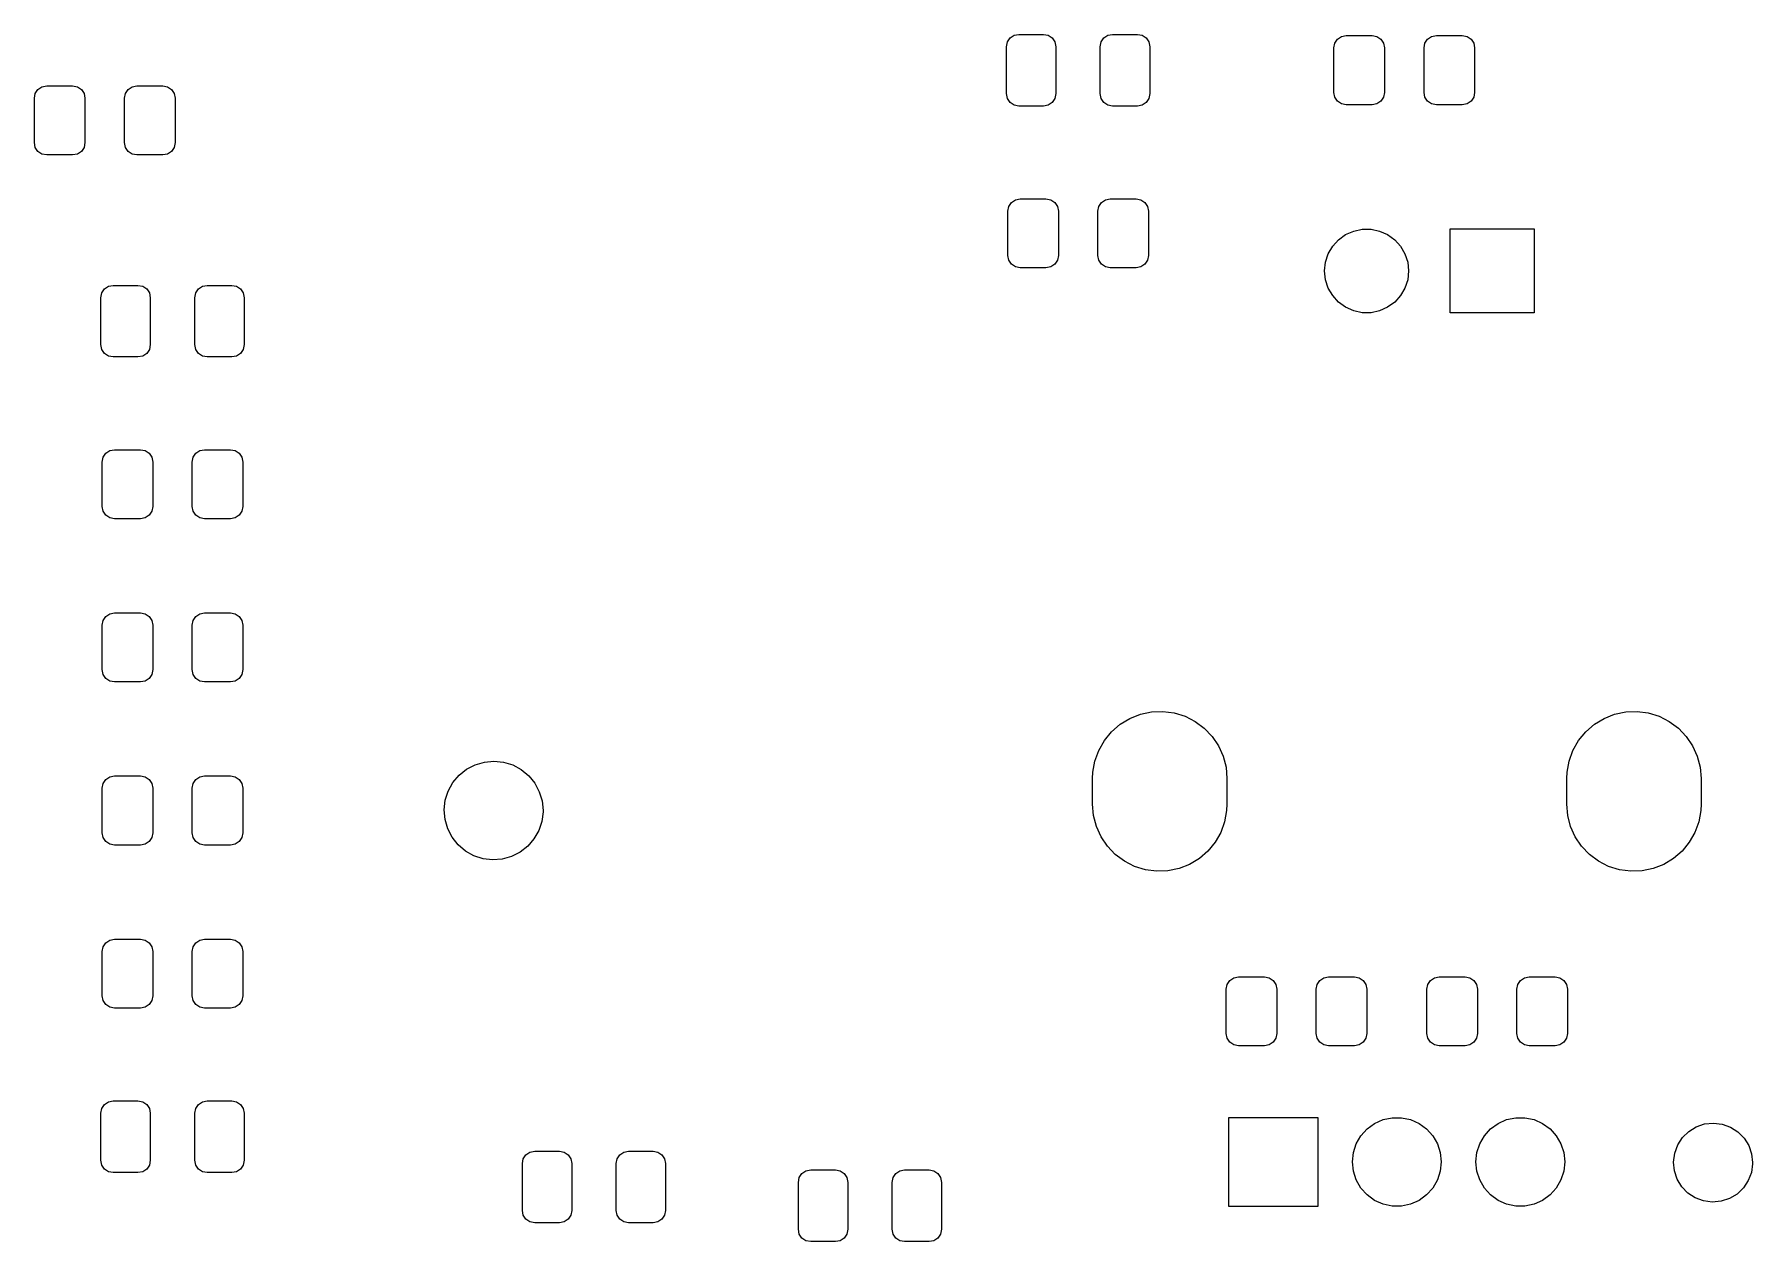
# Model space of a CAD drawing. Extents: x 42 to 170, y -237 to -32.
# Drawn here: x 108.3 to 143.09, y -212.43 to -188 of the extents above; entities that cross this region are included whole.
import ezdxf

# ---------------------------------------------------------------- set-up
doc = ezdxf.new("R2010")
doc.units = 0
doc.layers.add('BLACK', color=7, linetype='CONTINUOUS')

msp = doc.modelspace()

# ---------------------------------------------------------------- linework, layer by layer
at = {"layer": 'BLACK', "linetype": 'CONTINUOUS'}
for p, q in [((127.986, -188.247), (128.006, -188.151)), ((128.006, -188.151), (128.06, -188.07)), ((128.06, -188.07), (128.141, -188.016)), ((128.141, -188.016), (128.237, -187.997)), ((128.237, -187.997), (128.737, -187.997)), ((128.737, -187.997), (128.832, -188.016)), ((128.832, -188.016), (128.913, -188.07)), ((128.913, -188.07), (128.967, -188.151)), ((128.967, -188.151), (128.987, -188.247)), ((129.886, -188.247), (129.906, -188.151)), ((129.906, -188.151), (129.96, -188.07)), ((129.96, -188.07), (130.041, -188.016)), ((130.041, -188.016), (130.136, -187.997)), ((130.136, -187.997), (130.636, -187.997)), ((130.636, -187.997), (130.732, -188.016)), ((130.732, -188.016), (130.813, -188.07)), ((130.813, -188.07), (130.867, -188.151)), ((130.867, -188.151), (130.886, -188.247)), ((134.615, -188.272), (134.635, -188.176)), ((134.635, -188.176), (134.689, -188.095)), ((134.689, -188.095), (134.77, -188.041)), ((134.77, -188.041), (134.865, -188.022)), ((134.865, -188.022), (135.391, -188.022)), ((135.391, -188.022), (135.486, -188.041)), ((135.486, -188.041), (135.567, -188.095)), ((135.567, -188.095), (135.621, -188.176)), ((135.621, -188.176), (135.641, -188.272)), ((136.44, -188.272), (136.46, -188.176)), ((136.46, -188.176), (136.514, -188.095)), ((136.514, -188.095), (136.595, -188.041)), ((136.595, -188.041), (136.69, -188.022)), ((136.69, -188.022), (137.215, -188.022)), ((137.215, -188.022), (137.311, -188.041)), ((137.311, -188.041), (137.392, -188.095)), ((137.392, -188.095), (137.446, -188.176)), ((137.446, -188.176), (137.465, -188.272)), ((127.986, -189.197), (127.986, -188.247)), ((128.987, -188.247), (128.987, -189.197)), ((129.886, -189.197), (129.886, -188.247)), ((130.886, -188.247), (130.886, -189.197)), ((134.615, -189.172), (134.615, -188.272)), ((135.641, -188.272), (135.641, -189.172)), ((136.44, -189.172), (136.44, -188.272)), ((137.465, -188.272), (137.465, -189.172)), ((108.303, -189.288), (108.322, -189.192)), ((108.322, -189.192), (108.376, -189.111)), ((108.376, -189.111), (108.457, -189.057)), ((108.457, -189.057), (108.553, -189.038)), ((108.553, -189.038), (109.078, -189.038)), ((109.078, -189.038), (109.174, -189.057)), ((109.174, -189.057), (109.255, -189.111)), ((109.255, -189.111), (109.309, -189.192)), ((109.309, -189.192), (109.328, -189.288)), ((110.128, -189.288), (110.147, -189.192)), ((110.147, -189.192), (110.201, -189.111)), ((110.201, -189.111), (110.282, -189.057)), ((110.282, -189.057), (110.378, -189.038)), ((110.378, -189.038), (110.903, -189.038)), ((110.903, -189.038), (110.999, -189.057)), ((110.999, -189.057), (111.08, -189.111)), ((111.08, -189.111), (111.134, -189.192)), ((111.134, -189.192), (111.153, -189.288)), ((128.006, -189.293), (127.986, -189.197)), ((128.987, -189.197), (128.967, -189.293)), ((129.906, -189.293), (129.886, -189.197)), ((130.886, -189.197), (130.867, -189.293)), ((134.635, -189.268), (134.615, -189.172)), ((135.641, -189.172), (135.621, -189.268)), ((136.46, -189.268), (136.44, -189.172)), ((137.465, -189.172), (137.446, -189.268)), ((108.303, -190.188), (108.303, -189.288)), ((109.328, -189.288), (109.328, -190.188)), ((110.128, -190.188), (110.128, -189.288)), ((111.153, -189.288), (111.153, -190.188)), ((128.06, -189.374), (128.006, -189.293)), ((128.141, -189.428), (128.06, -189.374)), ((128.237, -189.447), (128.141, -189.428)), ((128.737, -189.447), (128.237, -189.447)), ((128.832, -189.428), (128.737, -189.447)), ((128.913, -189.374), (128.832, -189.428)), ((128.967, -189.293), (128.913, -189.374)), ((129.96, -189.374), (129.906, -189.293)), ((130.041, -189.428), (129.96, -189.374)), ((130.136, -189.447), (130.041, -189.428)), ((130.636, -189.447), (130.136, -189.447)), ((130.732, -189.428), (130.636, -189.447)), ((130.813, -189.374), (130.732, -189.428)), ((130.867, -189.293), (130.813, -189.374)), ((134.689, -189.349), (134.635, -189.268)), ((134.77, -189.403), (134.689, -189.349)), ((134.865, -189.422), (134.77, -189.403)), ((135.391, -189.422), (134.865, -189.422)), ((135.486, -189.403), (135.391, -189.422)), ((135.567, -189.349), (135.486, -189.403)), ((135.621, -189.268), (135.567, -189.349)), ((136.514, -189.349), (136.46, -189.268)), ((136.595, -189.403), (136.514, -189.349)), ((136.69, -189.422), (136.595, -189.403)), ((137.215, -189.422), (136.69, -189.422)), ((137.311, -189.403), (137.215, -189.422)), ((137.392, -189.349), (137.311, -189.403)), ((137.446, -189.268), (137.392, -189.349)), ((108.322, -190.284), (108.303, -190.188)), ((108.376, -190.365), (108.322, -190.284)), ((109.309, -190.284), (109.255, -190.365)), ((109.328, -190.188), (109.309, -190.284)), ((110.147, -190.284), (110.128, -190.188)), ((110.201, -190.365), (110.147, -190.284)), ((111.134, -190.284), (111.08, -190.365)), ((111.153, -190.188), (111.134, -190.284)), ((108.457, -190.419), (108.376, -190.365)), ((108.553, -190.438), (108.457, -190.419)), ((109.078, -190.438), (108.553, -190.438)), ((109.174, -190.419), (109.078, -190.438)), ((109.255, -190.365), (109.174, -190.419)), ((110.282, -190.419), (110.201, -190.365)), ((110.378, -190.438), (110.282, -190.419)), ((110.903, -190.438), (110.378, -190.438)), ((110.999, -190.419), (110.903, -190.438)), ((111.08, -190.365), (110.999, -190.419)), ((128.085, -191.397), (128.166, -191.343)), ((128.166, -191.343), (128.261, -191.324)), ((128.261, -191.324), (128.786, -191.324)), ((128.786, -191.324), (128.882, -191.343)), ((128.882, -191.343), (128.963, -191.397)), ((129.91, -191.397), (129.991, -191.343)), ((129.991, -191.343), (130.087, -191.324)), ((130.087, -191.324), (130.612, -191.324)), ((130.612, -191.324), (130.707, -191.343)), ((130.707, -191.343), (130.788, -191.397)), ((128.011, -191.574), (128.031, -191.478)), ((128.011, -192.474), (128.011, -191.574)), ((128.031, -191.478), (128.085, -191.397)), ((128.963, -191.397), (129.017, -191.478)), ((129.017, -191.478), (129.036, -191.574)), ((129.036, -191.574), (129.036, -192.474)), ((129.837, -191.574), (129.856, -191.478)), ((129.837, -192.474), (129.837, -191.574)), ((129.856, -191.478), (129.91, -191.397)), ((130.788, -191.397), (130.842, -191.478)), ((130.842, -191.478), (130.862, -191.574)), ((130.862, -191.574), (130.862, -192.474)), ((134.853, -192.05), (135.016, -191.978)), ((135.016, -191.978), (135.19, -191.941)), ((135.19, -191.941), (135.367, -191.941)), ((135.367, -191.941), (135.541, -191.978)), ((135.541, -191.978), (135.703, -192.05)), ((136.969, -193.636), (136.969, -191.936)), ((136.969, -191.936), (138.668, -191.936)), ((138.668, -191.936), (138.668, -193.636)), ((134.502, -192.44), (134.591, -192.286)), ((134.591, -192.286), (134.71, -192.154)), ((134.71, -192.154), (134.853, -192.05)), ((135.703, -192.05), (135.847, -192.154)), ((135.847, -192.154), (135.966, -192.286)), ((135.966, -192.286), (136.055, -192.44)), ((128.031, -192.57), (128.011, -192.474)), ((128.085, -192.651), (128.031, -192.57)), ((128.166, -192.705), (128.085, -192.651)), ((128.261, -192.724), (128.166, -192.705)), ((128.786, -192.724), (128.261, -192.724)), ((128.882, -192.705), (128.786, -192.724)), ((128.963, -192.651), (128.882, -192.705)), ((129.017, -192.57), (128.963, -192.651)), ((129.036, -192.474), (129.017, -192.57)), ((129.856, -192.57), (129.837, -192.474)), ((129.91, -192.651), (129.856, -192.57)), ((129.991, -192.705), (129.91, -192.651)), ((130.087, -192.724), (129.991, -192.705)), ((130.612, -192.724), (130.087, -192.724)), ((130.707, -192.705), (130.612, -192.724)), ((130.788, -192.651), (130.707, -192.705)), ((130.842, -192.57), (130.788, -192.651)), ((130.862, -192.474), (130.842, -192.57)), ((134.428, -192.786), (134.447, -192.609)), ((134.447, -192.609), (134.502, -192.44)), ((136.055, -192.44), (136.11, -192.609)), ((136.11, -192.609), (136.129, -192.786)), ((109.806, -193.096), (109.901, -193.077)), ((109.901, -193.077), (110.401, -193.077)), ((110.401, -193.077), (110.497, -193.096)), ((111.706, -193.096), (111.801, -193.077)), ((111.801, -193.077), (112.301, -193.077)), ((112.301, -193.077), (112.397, -193.096)), ((134.447, -192.963), (134.428, -192.786)), ((134.502, -193.132), (134.447, -192.963)), ((136.11, -192.963), (136.055, -193.132)), ((136.129, -192.786), (136.11, -192.963)), ((109.651, -193.327), (109.671, -193.231)), ((109.651, -194.277), (109.651, -193.327)), ((109.671, -193.231), (109.725, -193.15)), ((109.725, -193.15), (109.806, -193.096)), ((110.497, -193.096), (110.578, -193.15)), ((110.578, -193.15), (110.632, -193.231)), ((110.632, -193.231), (110.651, -193.327)), ((110.651, -193.327), (110.651, -194.277)), ((111.551, -193.327), (111.571, -193.231)), ((111.551, -194.277), (111.551, -193.327)), ((111.571, -193.231), (111.625, -193.15)), ((111.625, -193.15), (111.706, -193.096)), ((112.397, -193.096), (112.478, -193.15)), ((112.478, -193.15), (112.532, -193.231)), ((112.532, -193.231), (112.551, -193.327)), ((112.551, -193.327), (112.551, -194.277)), ((134.591, -193.286), (134.502, -193.132)), ((134.71, -193.418), (134.591, -193.286)), ((134.853, -193.522), (134.71, -193.418)), ((135.847, -193.418), (135.703, -193.522)), ((135.966, -193.286), (135.847, -193.418)), ((136.055, -193.132), (135.966, -193.286)), ((135.016, -193.594), (134.853, -193.522)), ((135.19, -193.631), (135.016, -193.594)), ((135.367, -193.631), (135.19, -193.631)), ((135.541, -193.594), (135.367, -193.631)), ((135.703, -193.522), (135.541, -193.594)), ((138.668, -193.636), (136.969, -193.636)), ((109.671, -194.373), (109.651, -194.277)), ((109.725, -194.454), (109.671, -194.373)), ((109.806, -194.508), (109.725, -194.454)), ((110.578, -194.454), (110.497, -194.508)), ((110.632, -194.373), (110.578, -194.454)), ((110.651, -194.277), (110.632, -194.373)), ((111.571, -194.373), (111.551, -194.277)), ((111.625, -194.454), (111.571, -194.373)), ((111.706, -194.508), (111.625, -194.454)), ((112.478, -194.454), (112.397, -194.508)), ((112.532, -194.373), (112.478, -194.454)), ((112.551, -194.277), (112.532, -194.373)), ((109.901, -194.527), (109.806, -194.508)), ((110.401, -194.527), (109.901, -194.527)), ((110.497, -194.508), (110.401, -194.527)), ((111.801, -194.527), (111.706, -194.508)), ((112.301, -194.527), (111.801, -194.527)), ((112.397, -194.508), (112.301, -194.527)), ((109.676, -196.654), (109.696, -196.558)), ((109.696, -196.558), (109.75, -196.477)), ((109.75, -196.477), (109.831, -196.423)), ((109.831, -196.423), (109.926, -196.404)), ((109.926, -196.404), (110.451, -196.404)), ((110.451, -196.404), (110.547, -196.423)), ((110.547, -196.423), (110.628, -196.477)), ((110.628, -196.477), (110.682, -196.558)), ((110.682, -196.558), (110.701, -196.654)), ((111.501, -196.654), (111.521, -196.558)), ((111.521, -196.558), (111.575, -196.477)), ((111.575, -196.477), (111.656, -196.423)), ((111.656, -196.423), (111.751, -196.404)), ((111.751, -196.404), (112.276, -196.404)), ((112.276, -196.404), (112.372, -196.423)), ((112.372, -196.423), (112.453, -196.477)), ((112.453, -196.477), (112.507, -196.558)), ((112.507, -196.558), (112.526, -196.654)), ((109.676, -197.554), (109.676, -196.654)), ((110.701, -196.654), (110.701, -197.554)), ((111.501, -197.554), (111.501, -196.654)), ((112.526, -196.654), (112.526, -197.554)), ((109.696, -197.65), (109.676, -197.554)), ((110.701, -197.554), (110.682, -197.65)), ((111.521, -197.65), (111.501, -197.554)), ((112.526, -197.554), (112.507, -197.65)), ((109.75, -197.731), (109.696, -197.65)), ((109.831, -197.785), (109.75, -197.731)), ((109.926, -197.804), (109.831, -197.785)), ((110.451, -197.804), (109.926, -197.804)), ((110.547, -197.785), (110.451, -197.804)), ((110.628, -197.731), (110.547, -197.785)), ((110.682, -197.65), (110.628, -197.731)), ((111.575, -197.731), (111.521, -197.65)), ((111.656, -197.785), (111.575, -197.731)), ((111.751, -197.804), (111.656, -197.785)), ((112.276, -197.804), (111.751, -197.804)), ((112.372, -197.785), (112.276, -197.804)), ((112.453, -197.731), (112.372, -197.785)), ((112.507, -197.65), (112.453, -197.731)), ((109.676, -199.956), (109.696, -199.86)), ((109.676, -200.856), (109.676, -199.956)), ((109.696, -199.86), (109.75, -199.779)), ((109.75, -199.779), (109.831, -199.725)), ((109.831, -199.725), (109.926, -199.706)), ((109.926, -199.706), (110.451, -199.706)), ((110.451, -199.706), (110.547, -199.725)), ((110.547, -199.725), (110.628, -199.779)), ((110.628, -199.779), (110.682, -199.86)), ((110.682, -199.86), (110.701, -199.956)), ((110.701, -199.956), (110.701, -200.856)), ((111.501, -199.956), (111.521, -199.86)), ((111.501, -200.856), (111.501, -199.956)), ((111.521, -199.86), (111.575, -199.779)), ((111.575, -199.779), (111.656, -199.725)), ((111.656, -199.725), (111.751, -199.706)), ((111.751, -199.706), (112.276, -199.706)), ((112.276, -199.706), (112.372, -199.725)), ((112.372, -199.725), (112.453, -199.779)), ((112.453, -199.779), (112.507, -199.86)), ((112.507, -199.86), (112.526, -199.956)), ((112.526, -199.956), (112.526, -200.856)), ((109.696, -200.952), (109.676, -200.856)), ((109.75, -201.033), (109.696, -200.952)), ((109.831, -201.087), (109.75, -201.033)), ((109.926, -201.106), (109.831, -201.087)), ((110.547, -201.087), (110.451, -201.106)), ((110.628, -201.033), (110.547, -201.087)), ((110.682, -200.952), (110.628, -201.033)), ((110.701, -200.856), (110.682, -200.952)), ((111.521, -200.952), (111.501, -200.856)), ((111.575, -201.033), (111.521, -200.952)), ((111.656, -201.087), (111.575, -201.033)), ((111.751, -201.106), (111.656, -201.087)), ((112.372, -201.087), (112.276, -201.106)), ((112.453, -201.033), (112.372, -201.087)), ((112.507, -200.952), (112.453, -201.033)), ((112.526, -200.856), (112.507, -200.952)), ((110.451, -201.106), (109.926, -201.106)), ((112.276, -201.106), (111.751, -201.106)), ((130.485, -201.842), (130.699, -201.757)), ((130.699, -201.757), (130.924, -201.71)), ((130.924, -201.71), (131.154, -201.702)), ((131.154, -201.702), (131.382, -201.732)), ((131.382, -201.732), (131.602, -201.8)), ((140.085, -201.842), (140.299, -201.757)), ((140.299, -201.757), (140.524, -201.71)), ((140.524, -201.71), (140.754, -201.702)), ((140.754, -201.702), (140.982, -201.732)), ((140.982, -201.732), (141.202, -201.8)), ((129.969, -202.29), (130.115, -202.112)), ((130.115, -202.112), (130.289, -201.961)), ((130.289, -201.961), (130.485, -201.842)), ((131.602, -201.8), (131.807, -201.904)), ((131.807, -201.904), (131.991, -202.041)), ((131.991, -202.041), (132.15, -202.208)), ((139.569, -202.29), (139.715, -202.112)), ((139.715, -202.112), (139.889, -201.961)), ((139.889, -201.961), (140.085, -201.842)), ((141.202, -201.8), (141.407, -201.904)), ((141.407, -201.904), (141.591, -202.041)), ((141.591, -202.041), (141.75, -202.208)), ((129.855, -202.49), (129.969, -202.29)), ((132.15, -202.208), (132.278, -202.399)), ((132.278, -202.399), (132.373, -202.608)), ((139.455, -202.49), (139.569, -202.29)), ((141.75, -202.208), (141.878, -202.399)), ((141.878, -202.399), (141.973, -202.608)), ((117.054, -202.871), (117.227, -202.781)), ((117.227, -202.781), (117.415, -202.726)), ((117.415, -202.726), (117.609, -202.708)), ((117.609, -202.708), (117.803, -202.728)), ((117.803, -202.728), (117.99, -202.786)), ((117.99, -202.786), (118.161, -202.879)), ((129.736, -202.932), (129.777, -202.706)), ((129.777, -202.706), (129.855, -202.49)), ((132.373, -202.608), (132.431, -202.831)), ((132.431, -202.831), (132.45, -203.06)), ((139.336, -202.932), (139.377, -202.706)), ((139.377, -202.706), (139.455, -202.49)), ((141.973, -202.608), (142.031, -202.831)), ((142.031, -202.831), (142.05, -203.06)), ((109.676, -203.258), (109.696, -203.162)), ((109.696, -203.162), (109.75, -203.081)), ((109.75, -203.081), (109.831, -203.027)), ((109.831, -203.027), (109.926, -203.008)), ((109.926, -203.008), (110.451, -203.008)), ((110.451, -203.008), (110.547, -203.027)), ((110.547, -203.027), (110.628, -203.081)), ((110.628, -203.081), (110.682, -203.162)), ((110.682, -203.162), (110.701, -203.258)), ((111.501, -203.258), (111.521, -203.162)), ((111.521, -203.162), (111.575, -203.081)), ((111.575, -203.081), (111.656, -203.027)), ((111.656, -203.027), (111.751, -203.008)), ((111.751, -203.008), (112.276, -203.008)), ((112.276, -203.008), (112.372, -203.027)), ((112.372, -203.027), (112.453, -203.081)), ((112.453, -203.081), (112.507, -203.162)), ((112.507, -203.162), (112.526, -203.258)), ((116.683, -203.314), (116.777, -203.143)), ((116.777, -203.143), (116.902, -202.994)), ((116.902, -202.994), (117.054, -202.871)), ((118.161, -202.879), (118.312, -203.003)), ((118.312, -203.003), (118.435, -203.155)), ((118.435, -203.155), (118.527, -203.327)), ((129.73, -203.06), (129.736, -202.932)), ((129.73, -203.58), (129.73, -203.06)), ((132.45, -203.06), (132.45, -203.58)), ((139.33, -203.06), (139.336, -202.932)), ((139.33, -203.58), (139.33, -203.06)), ((142.05, -203.06), (142.05, -203.58)), ((109.676, -204.158), (109.676, -203.258)), ((110.701, -203.258), (110.701, -204.158)), ((111.501, -204.158), (111.501, -203.258)), ((112.526, -203.258), (112.526, -204.158)), ((116.602, -203.694), (116.624, -203.5)), ((116.624, -203.5), (116.683, -203.314)), ((118.527, -203.327), (118.583, -203.514)), ((118.583, -203.514), (118.602, -203.708)), ((116.618, -203.889), (116.602, -203.694)), ((118.602, -203.736), (118.577, -203.93)), ((118.602, -203.708), (118.602, -203.736)), ((129.749, -203.809), (129.73, -203.58)), ((129.807, -204.032), (129.749, -203.809)), ((132.444, -203.708), (132.403, -203.934)), ((132.45, -203.58), (132.444, -203.708)), ((139.349, -203.809), (139.33, -203.58)), ((139.407, -204.032), (139.349, -203.809)), ((142.044, -203.708), (142.003, -203.934)), ((142.05, -203.58), (142.044, -203.708)), ((109.696, -204.254), (109.676, -204.158)), ((110.701, -204.158), (110.682, -204.254)), ((111.521, -204.254), (111.501, -204.158)), ((112.526, -204.158), (112.507, -204.254)), ((116.672, -204.076), (116.618, -203.889)), ((116.761, -204.25), (116.672, -204.076)), ((118.516, -204.115), (118.419, -204.284)), ((118.577, -203.93), (118.516, -204.115)), ((129.902, -204.241), (129.807, -204.032)), ((132.325, -204.15), (132.211, -204.35)), ((132.403, -203.934), (132.325, -204.15)), ((139.502, -204.241), (139.407, -204.032)), ((141.925, -204.15), (141.811, -204.35)), ((142.003, -203.934), (141.925, -204.15)), ((109.75, -204.335), (109.696, -204.254)), ((109.831, -204.389), (109.75, -204.335)), ((109.926, -204.408), (109.831, -204.389)), ((110.451, -204.408), (109.926, -204.408)), ((110.547, -204.389), (110.451, -204.408)), ((110.628, -204.335), (110.547, -204.389)), ((110.682, -204.254), (110.628, -204.335)), ((111.575, -204.335), (111.521, -204.254)), ((111.656, -204.389), (111.575, -204.335)), ((111.751, -204.408), (111.656, -204.389)), ((112.276, -204.408), (111.751, -204.408)), ((112.372, -204.389), (112.276, -204.408)), ((112.453, -204.335), (112.372, -204.389)), ((112.507, -204.254), (112.453, -204.335)), ((116.883, -204.403), (116.761, -204.25)), ((117.031, -204.529), (116.883, -204.403)), ((117.202, -204.624), (117.031, -204.529)), ((118.138, -204.552), (117.964, -204.64)), ((118.292, -204.432), (118.138, -204.552)), ((118.419, -204.284), (118.292, -204.432)), ((130.03, -204.432), (129.902, -204.241)), ((130.189, -204.599), (130.03, -204.432)), ((132.065, -204.528), (131.891, -204.679)), ((132.211, -204.35), (132.065, -204.528)), ((139.63, -204.432), (139.502, -204.241)), ((139.789, -204.599), (139.63, -204.432)), ((141.665, -204.528), (141.491, -204.679)), ((141.811, -204.35), (141.665, -204.528)), ((117.387, -204.685), (117.202, -204.624)), ((117.581, -204.708), (117.387, -204.685)), ((117.776, -204.693), (117.581, -204.708)), ((117.964, -204.64), (117.776, -204.693)), ((130.373, -204.736), (130.189, -204.599)), ((130.578, -204.84), (130.373, -204.736)), ((130.798, -204.908), (130.578, -204.84)), ((131.026, -204.938), (130.798, -204.908)), ((131.481, -204.883), (131.256, -204.93)), ((131.695, -204.798), (131.481, -204.883)), ((131.891, -204.679), (131.695, -204.798)), ((139.973, -204.736), (139.789, -204.599)), ((140.178, -204.84), (139.973, -204.736)), ((140.398, -204.908), (140.178, -204.84)), ((140.626, -204.938), (140.398, -204.908)), ((141.081, -204.883), (140.856, -204.93)), ((141.295, -204.798), (141.081, -204.883)), ((141.491, -204.679), (141.295, -204.798)), ((131.256, -204.93), (131.026, -204.938)), ((140.856, -204.93), (140.626, -204.938)), ((109.831, -206.329), (109.926, -206.31)), ((109.926, -206.31), (110.451, -206.31)), ((110.451, -206.31), (110.547, -206.329)), ((111.656, -206.329), (111.751, -206.31)), ((111.751, -206.31), (112.276, -206.31)), ((112.276, -206.31), (112.372, -206.329)), ((109.676, -206.56), (109.696, -206.464)), ((109.676, -207.46), (109.676, -206.56)), ((109.696, -206.464), (109.75, -206.383)), ((109.75, -206.383), (109.831, -206.329)), ((110.547, -206.329), (110.628, -206.383)), ((110.628, -206.383), (110.682, -206.464)), ((110.682, -206.464), (110.701, -206.56)), ((110.701, -206.56), (110.701, -207.46)), ((111.501, -206.56), (111.521, -206.464)), ((111.501, -207.46), (111.501, -206.56)), ((111.521, -206.464), (111.575, -206.383)), ((111.575, -206.383), (111.656, -206.329)), ((112.372, -206.329), (112.453, -206.383)), ((112.453, -206.383), (112.507, -206.464)), ((112.507, -206.464), (112.526, -206.56)), ((112.526, -206.56), (112.526, -207.46)), ((132.433, -207.322), (132.452, -207.226)), ((132.433, -208.222), (132.433, -207.322)), ((132.452, -207.226), (132.506, -207.145)), ((132.506, -207.145), (132.587, -207.091)), ((132.587, -207.091), (132.683, -207.072)), ((132.683, -207.072), (133.208, -207.072)), ((133.208, -207.072), (133.304, -207.091)), ((133.304, -207.091), (133.385, -207.145)), ((133.385, -207.145), (133.439, -207.226)), ((133.439, -207.226), (133.458, -207.322)), ((133.458, -207.322), (133.458, -208.222)), ((134.258, -207.322), (134.277, -207.226)), ((134.258, -208.222), (134.258, -207.322)), ((134.277, -207.226), (134.331, -207.145)), ((134.331, -207.145), (134.412, -207.091)), ((134.412, -207.091), (134.508, -207.072)), ((134.508, -207.072), (135.033, -207.072)), ((135.033, -207.072), (135.129, -207.091)), ((135.129, -207.091), (135.21, -207.145)), ((135.21, -207.145), (135.264, -207.226)), ((135.264, -207.226), (135.283, -207.322)), ((135.283, -207.322), (135.283, -208.222)), ((136.497, -207.322), (136.516, -207.226)), ((136.497, -208.222), (136.497, -207.322)), ((136.516, -207.226), (136.57, -207.145)), ((136.57, -207.145), (136.651, -207.091)), ((136.651, -207.091), (136.747, -207.072)), ((136.747, -207.072), (137.272, -207.072)), ((137.272, -207.072), (137.368, -207.091)), ((137.368, -207.091), (137.449, -207.145)), ((137.449, -207.145), (137.503, -207.226)), ((137.503, -207.226), (137.522, -207.322)), ((137.522, -207.322), (137.522, -208.222)), ((138.322, -207.322), (138.341, -207.226)), ((138.322, -208.222), (138.322, -207.322)), ((138.341, -207.226), (138.395, -207.145)), ((138.395, -207.145), (138.476, -207.091)), ((138.476, -207.091), (138.572, -207.072)), ((138.572, -207.072), (139.097, -207.072)), ((139.097, -207.072), (139.193, -207.091)), ((139.193, -207.091), (139.274, -207.145)), ((139.274, -207.145), (139.328, -207.226)), ((139.328, -207.226), (139.347, -207.322)), ((139.347, -207.322), (139.347, -208.222)), ((109.696, -207.556), (109.676, -207.46)), ((109.75, -207.637), (109.696, -207.556)), ((109.831, -207.691), (109.75, -207.637)), ((109.926, -207.71), (109.831, -207.691)), ((110.547, -207.691), (110.451, -207.71)), ((110.628, -207.637), (110.547, -207.691)), ((110.682, -207.556), (110.628, -207.637)), ((110.701, -207.46), (110.682, -207.556)), ((111.521, -207.556), (111.501, -207.46)), ((111.575, -207.637), (111.521, -207.556)), ((111.656, -207.691), (111.575, -207.637)), ((111.751, -207.71), (111.656, -207.691)), ((112.372, -207.691), (112.276, -207.71)), ((112.453, -207.637), (112.372, -207.691)), ((112.507, -207.556), (112.453, -207.637)), ((112.526, -207.46), (112.507, -207.556)), ((110.451, -207.71), (109.926, -207.71)), ((112.276, -207.71), (111.751, -207.71)), ((132.452, -208.318), (132.433, -208.222)), ((132.506, -208.399), (132.452, -208.318)), ((133.439, -208.318), (133.385, -208.399)), ((133.458, -208.222), (133.439, -208.318)), ((134.277, -208.318), (134.258, -208.222)), ((134.331, -208.399), (134.277, -208.318)), ((135.264, -208.318), (135.21, -208.399)), ((135.283, -208.222), (135.264, -208.318)), ((136.516, -208.318), (136.497, -208.222)), ((136.57, -208.399), (136.516, -208.318)), ((137.503, -208.318), (137.449, -208.399)), ((137.522, -208.222), (137.503, -208.318)), ((138.341, -208.318), (138.322, -208.222)), ((138.395, -208.399), (138.341, -208.318)), ((139.328, -208.318), (139.274, -208.399)), ((139.347, -208.222), (139.328, -208.318)), ((132.587, -208.453), (132.506, -208.399)), ((132.683, -208.472), (132.587, -208.453)), ((133.208, -208.472), (132.683, -208.472)), ((133.304, -208.453), (133.208, -208.472)), ((133.385, -208.399), (133.304, -208.453)), ((134.412, -208.453), (134.331, -208.399)), ((134.508, -208.472), (134.412, -208.453)), ((135.033, -208.472), (134.508, -208.472)), ((135.129, -208.453), (135.033, -208.472)), ((135.21, -208.399), (135.129, -208.453)), ((136.651, -208.453), (136.57, -208.399)), ((136.747, -208.472), (136.651, -208.453)), ((137.272, -208.472), (136.747, -208.472)), ((137.368, -208.453), (137.272, -208.472)), ((137.449, -208.399), (137.368, -208.453)), ((138.476, -208.453), (138.395, -208.399)), ((138.572, -208.472), (138.476, -208.453)), ((139.097, -208.472), (138.572, -208.472)), ((139.193, -208.453), (139.097, -208.472)), ((139.274, -208.399), (139.193, -208.453)), ((109.651, -209.837), (109.671, -209.741)), ((109.671, -209.741), (109.725, -209.66)), ((109.725, -209.66), (109.806, -209.606)), ((109.806, -209.606), (109.901, -209.587)), ((109.901, -209.587), (110.401, -209.587)), ((110.401, -209.587), (110.497, -209.606)), ((110.497, -209.606), (110.578, -209.66)), ((110.578, -209.66), (110.632, -209.741)), ((110.632, -209.741), (110.651, -209.837)), ((111.551, -209.837), (111.571, -209.741)), ((111.571, -209.741), (111.625, -209.66)), ((111.625, -209.66), (111.706, -209.606)), ((111.706, -209.606), (111.801, -209.587)), ((111.801, -209.587), (112.301, -209.587)), ((112.301, -209.587), (112.397, -209.606)), ((112.397, -209.606), (112.478, -209.66)), ((112.478, -209.66), (112.532, -209.741)), ((112.532, -209.741), (112.551, -209.837)), ((109.651, -210.787), (109.651, -209.837)), ((110.651, -209.837), (110.651, -210.787)), ((111.551, -210.787), (111.551, -209.837)), ((112.551, -209.837), (112.551, -210.787)), ((132.49, -211.72), (132.49, -209.92)), ((132.49, -209.92), (134.29, -209.92)), ((134.29, -209.92), (134.29, -211.72)), ((135.288, -210.151), (135.44, -210.041)), ((135.44, -210.041), (135.612, -209.964)), ((135.612, -209.964), (135.796, -209.925)), ((135.796, -209.925), (135.984, -209.925)), ((135.984, -209.925), (136.168, -209.964)), ((136.168, -209.964), (136.34, -210.041)), ((136.34, -210.041), (136.492, -210.151)), ((137.788, -210.151), (137.94, -210.041)), ((137.94, -210.041), (138.112, -209.964)), ((138.112, -209.964), (138.296, -209.925)), ((138.296, -209.925), (138.484, -209.925)), ((138.484, -209.925), (138.668, -209.964)), ((138.668, -209.964), (138.84, -210.041)), ((138.84, -210.041), (138.992, -210.151)), ((141.801, -210.204), (141.953, -210.11)), ((141.953, -210.11), (142.122, -210.053)), ((142.122, -210.053), (142.3, -210.034)), ((142.3, -210.034), (142.477, -210.055)), ((142.477, -210.055), (142.645, -210.115)), ((142.645, -210.115), (142.795, -210.211)), ((135.01, -210.633), (135.068, -210.454)), ((135.068, -210.454), (135.162, -210.291)), ((135.162, -210.291), (135.288, -210.151)), ((136.492, -210.151), (136.618, -210.291)), ((136.618, -210.291), (136.712, -210.454)), ((136.712, -210.454), (136.77, -210.633)), ((137.51, -210.633), (137.568, -210.454)), ((137.568, -210.454), (137.662, -210.291)), ((137.662, -210.291), (137.788, -210.151)), ((138.992, -210.151), (139.118, -210.291)), ((139.118, -210.291), (139.212, -210.454)), ((139.212, -210.454), (139.27, -210.633)), ((141.516, -210.646), (141.577, -210.478)), ((141.577, -210.478), (141.674, -210.328)), ((141.674, -210.328), (141.801, -210.204)), ((142.795, -210.211), (142.921, -210.337)), ((142.921, -210.337), (143.015, -210.488)), ((109.671, -210.883), (109.651, -210.787)), ((110.651, -210.787), (110.632, -210.883)), ((111.571, -210.883), (111.551, -210.787)), ((112.551, -210.787), (112.532, -210.883)), ((118.184, -210.853), (118.203, -210.757)), ((118.203, -210.757), (118.257, -210.676)), ((118.257, -210.676), (118.338, -210.622)), ((118.338, -210.622), (118.434, -210.603)), ((118.434, -210.603), (118.934, -210.603)), ((118.934, -210.603), (119.03, -210.622)), ((119.03, -210.622), (119.111, -210.676)), ((119.111, -210.676), (119.165, -210.757)), ((119.165, -210.757), (119.184, -210.853)), ((120.084, -210.853), (120.103, -210.757)), ((120.103, -210.757), (120.157, -210.676)), ((120.157, -210.676), (120.238, -210.622)), ((120.238, -210.622), (120.334, -210.603)), ((120.334, -210.603), (120.834, -210.603)), ((120.834, -210.603), (120.93, -210.622)), ((120.93, -210.622), (121.011, -210.676)), ((121.011, -210.676), (121.065, -210.757)), ((121.065, -210.757), (121.084, -210.853)), ((134.99, -210.82), (135.01, -210.633)), ((135.01, -211.007), (134.99, -210.82)), ((136.77, -210.633), (136.79, -210.82)), ((136.79, -210.82), (136.77, -211.007)), ((137.49, -210.82), (137.51, -210.633)), ((137.51, -211.007), (137.49, -210.82)), ((139.27, -210.633), (139.29, -210.82)), ((139.29, -210.82), (139.27, -211.007)), ((141.494, -210.823), (141.516, -210.646)), ((141.511, -211), (141.494, -210.823)), ((143.015, -210.488), (143.074, -210.657)), ((143.074, -210.657), (143.094, -210.834)), ((109.725, -210.964), (109.671, -210.883)), ((109.806, -211.018), (109.725, -210.964)), ((109.901, -211.037), (109.806, -211.018)), ((110.401, -211.037), (109.901, -211.037)), ((110.497, -211.018), (110.401, -211.037)), ((110.578, -210.964), (110.497, -211.018)), ((110.632, -210.883), (110.578, -210.964)), ((111.625, -210.964), (111.571, -210.883)), ((111.706, -211.018), (111.625, -210.964)), ((111.801, -211.037), (111.706, -211.018)), ((112.301, -211.037), (111.801, -211.037)), ((112.397, -211.018), (112.301, -211.037)), ((112.478, -210.964), (112.397, -211.018)), ((112.532, -210.883), (112.478, -210.964)), ((118.184, -211.803), (118.184, -210.853)), ((119.184, -210.853), (119.184, -211.803)), ((120.084, -211.803), (120.084, -210.853)), ((121.084, -210.853), (121.084, -211.803)), ((123.772, -211.234), (123.791, -211.138)), ((123.791, -211.138), (123.845, -211.057)), ((123.845, -211.057), (123.926, -211.003)), ((123.926, -211.003), (124.022, -210.984)), ((124.022, -210.984), (124.522, -210.984)), ((124.522, -210.984), (124.618, -211.003)), ((124.618, -211.003), (124.699, -211.057)), ((124.699, -211.057), (124.753, -211.138)), ((124.753, -211.138), (124.772, -211.234)), ((125.672, -211.234), (125.691, -211.138)), ((125.691, -211.138), (125.745, -211.057)), ((125.745, -211.057), (125.826, -211.003)), ((125.826, -211.003), (125.922, -210.984)), ((125.922, -210.984), (126.422, -210.984)), ((126.422, -210.984), (126.518, -211.003)), ((126.518, -211.003), (126.599, -211.057)), ((126.599, -211.057), (126.653, -211.138)), ((126.653, -211.138), (126.672, -211.234)), ((135.068, -211.186), (135.01, -211.007)), ((136.77, -211.007), (136.712, -211.186)), ((137.568, -211.186), (137.51, -211.007)), ((139.27, -211.007), (139.212, -211.186)), ((141.568, -211.17), (141.511, -211)), ((141.66, -211.322), (141.568, -211.17)), ((143.069, -211.033), (143.006, -211.2)), ((143.094, -210.856), (143.069, -211.033)), ((143.094, -210.834), (143.094, -210.856)), ((123.772, -212.184), (123.772, -211.234)), ((124.772, -211.234), (124.772, -212.184)), ((125.672, -212.184), (125.672, -211.234)), ((126.672, -211.234), (126.672, -212.184)), ((135.162, -211.349), (135.068, -211.186)), ((135.288, -211.489), (135.162, -211.349)), ((135.44, -211.599), (135.288, -211.489)), ((136.492, -211.489), (136.34, -211.599)), ((136.618, -211.349), (136.492, -211.489)), ((136.712, -211.186), (136.618, -211.349)), ((137.662, -211.349), (137.568, -211.186)), ((137.788, -211.489), (137.662, -211.349)), ((137.94, -211.599), (137.788, -211.489)), ((138.992, -211.489), (138.84, -211.599)), ((139.118, -211.349), (138.992, -211.489)), ((139.212, -211.186), (139.118, -211.349)), ((141.784, -211.45), (141.66, -211.322)), ((141.933, -211.548), (141.784, -211.45)), ((142.778, -211.471), (142.624, -211.563)), ((142.907, -211.348), (142.778, -211.471)), ((143.006, -211.2), (142.907, -211.348)), ((118.203, -211.899), (118.184, -211.803)), ((119.184, -211.803), (119.165, -211.899)), ((120.103, -211.899), (120.084, -211.803)), ((121.084, -211.803), (121.065, -211.899)), ((134.29, -211.72), (132.49, -211.72)), ((135.612, -211.676), (135.44, -211.599)), ((135.796, -211.715), (135.612, -211.676)), ((135.984, -211.715), (135.796, -211.715)), ((136.168, -211.676), (135.984, -211.715)), ((136.34, -211.599), (136.168, -211.676)), ((138.112, -211.676), (137.94, -211.599)), ((138.296, -211.715), (138.112, -211.676)), ((138.484, -211.715), (138.296, -211.715)), ((138.668, -211.676), (138.484, -211.715)), ((138.84, -211.599), (138.668, -211.676)), ((142.1, -211.61), (141.933, -211.548)), ((142.277, -211.634), (142.1, -211.61)), ((142.455, -211.618), (142.277, -211.634)), ((142.624, -211.563), (142.455, -211.618)), ((118.257, -211.98), (118.203, -211.899)), ((118.338, -212.034), (118.257, -211.98)), ((118.434, -212.053), (118.338, -212.034)), ((118.934, -212.053), (118.434, -212.053)), ((119.03, -212.034), (118.934, -212.053)), ((119.111, -211.98), (119.03, -212.034)), ((119.165, -211.899), (119.111, -211.98)), ((120.157, -211.98), (120.103, -211.899)), ((120.238, -212.034), (120.157, -211.98)), ((120.334, -212.053), (120.238, -212.034)), ((120.834, -212.053), (120.334, -212.053)), ((120.93, -212.034), (120.834, -212.053)), ((121.011, -211.98), (120.93, -212.034)), ((121.065, -211.899), (121.011, -211.98)), ((123.791, -212.28), (123.772, -212.184)), ((124.772, -212.184), (124.753, -212.28)), ((125.691, -212.28), (125.672, -212.184)), ((126.672, -212.184), (126.653, -212.28)), ((123.845, -212.361), (123.791, -212.28)), ((123.926, -212.415), (123.845, -212.361)), ((124.022, -212.434), (123.926, -212.415)), ((124.522, -212.434), (124.022, -212.434)), ((124.618, -212.415), (124.522, -212.434)), ((124.699, -212.361), (124.618, -212.415)), ((124.753, -212.28), (124.699, -212.361)), ((125.745, -212.361), (125.691, -212.28)), ((125.826, -212.415), (125.745, -212.361)), ((125.922, -212.434), (125.826, -212.415)), ((126.422, -212.434), (125.922, -212.434)), ((126.518, -212.415), (126.422, -212.434)), ((126.599, -212.361), (126.518, -212.415)), ((126.653, -212.28), (126.599, -212.361))]:
    msp.add_line(p, q, dxfattribs=at)

doc.saveas('drawing.dxf')
